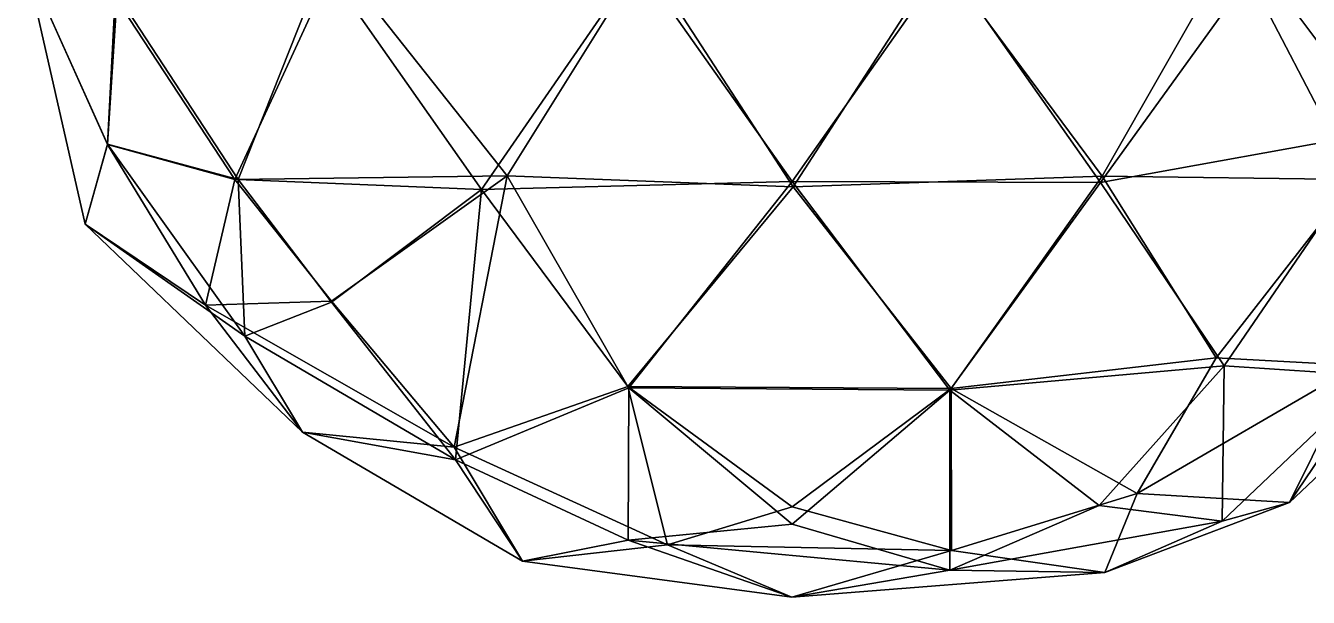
# Model space of a CAD drawing. Extents: x 290034 to 295698, y 4553723 to 4561693.
# Drawn here: x 292780.5 to 292885.8, y 4558124.3 to 4558171.2 of the extents above; entities that cross this region are included whole.
import ezdxf

# ---------------------------------------------------------------- set-up
doc = ezdxf.new("R2010")
doc.units = 0
doc.layers.add('Au_ppm_Pref_-_0_2', color=7, linetype='CONTINUOUS')

msp = doc.modelspace()

# ---------------------------------------------------------------- linework, layer by layer
at = {"layer": 'Au_ppm_Pref_-_0_2'}
for points in [[(292879.69, 4558177.73, 1799.78), (292855.67, 4558176.7, 1797.78), (292868.9, 4558158.83, 1799.59)], [(292879.69, 4558177.73, 1799.78), (292868.9, 4558158.83, 1799.59), (292889.68, 4558158.57, 1801.58)], [(292879.69, 4558177.73, 1799.78), (292889.68, 4558158.57, 1801.58), (292898.68, 4558173.48, 1803.79)], [(292788.04, 4558173.76, 1819.09), (292787.27, 4558161.47, 1816.48), (292780.54, 4558176.37, 1811.49)], [(292787.27, 4558161.47, 1816.48), (292785.43, 4558154.91, 1811.49), (292780.54, 4558176.37, 1811.49)], [(292780.54, 4558176.37, 1811.49), (292785.43, 4558154.91, 1811.49), (292787.25, 4558161.44, 1806.47)], [(292780.54, 4558176.37, 1811.49), (292787.25, 4558161.44, 1806.47), (292787.89, 4558173.54, 1803.76)], [(292806.02, 4558176.59, 1799.67), (292787.89, 4558173.54, 1803.76), (292797.7, 4558158.57, 1801.81)], [(292820.07, 4558158.86, 1799.78), (292806.02, 4558176.59, 1799.67), (292797.7, 4558158.57, 1801.81)], [(292830.8, 4558176.35, 1823.16), (292817.96, 4558157.75, 1822.63), (292804.99, 4558176.22, 1822.47)], [(292806.02, 4558176.59, 1799.67), (292820.07, 4558158.86, 1799.78), (292831.27, 4558176.83, 1797.7)], [(292843.45, 4558158.4, 1823.2), (292817.96, 4558157.75, 1822.63), (292830.8, 4558176.35, 1823.16)], [(292820.07, 4558158.86, 1799.78), (292843.53, 4558157.96, 1799.12), (292831.27, 4558176.83, 1797.7)], [(292856.1, 4558176.35, 1823.12), (292843.45, 4558158.4, 1823.2), (292830.8, 4558176.35, 1823.16)], [(292843.53, 4558157.96, 1799.12), (292855.67, 4558176.7, 1797.78), (292831.27, 4558176.83, 1797.7)], [(292856.1, 4558176.35, 1823.12), (292868.75, 4558158.32, 1823.12), (292843.45, 4558158.4, 1823.2)], [(292843.53, 4558157.96, 1799.12), (292868.9, 4558158.83, 1799.59), (292855.67, 4558176.7, 1797.78)], [(292856.1, 4558176.35, 1823.12), (292881.75, 4558176.34, 1822.68), (292868.75, 4558158.32, 1823.12)], [(292868.75, 4558158.32, 1823.12), (292881.75, 4558176.34, 1822.68), (292892.09, 4558162.53, 1821.23)], [(292881.75, 4558176.34, 1822.68), (292902.2, 4558176.38, 1818.76), (292892.09, 4558162.53, 1821.23)], [(292804.99, 4558176.22, 1822.47), (292797.97, 4558158.57, 1821.06), (292788.04, 4558173.76, 1819.09)], [(292817.96, 4558157.75, 1822.63), (292797.97, 4558158.57, 1821.06), (292804.99, 4558176.22, 1822.47)], [(292787.25, 4558161.44, 1806.47), (292797.7, 4558158.57, 1801.81), (292787.89, 4558173.54, 1803.76)], [(292788.04, 4558173.76, 1819.09), (292797.97, 4558158.57, 1821.06), (292787.27, 4558161.47, 1816.48)], [(292868.75, 4558158.32, 1823.12), (292892.09, 4558162.53, 1821.23), (292878.91, 4558143.29, 1821.42)], [(292891.3, 4558142.46, 1816.72), (292878.91, 4558143.29, 1821.42), (292892.09, 4558162.53, 1821.23)], [(292798.53, 4558145.71, 1816.45), (292785.43, 4558154.91, 1811.49), (292787.27, 4558161.47, 1816.48)], [(292795.3, 4558148.27, 1807), (292787.25, 4558161.44, 1806.47), (292785.43, 4558154.91, 1811.49)], [(292787.25, 4558161.44, 1806.47), (292795.3, 4558148.27, 1807), (292797.7, 4558158.57, 1801.81)], [(292798.53, 4558145.71, 1816.45), (292787.27, 4558161.47, 1816.48), (292797.97, 4558158.57, 1821.06)], [(292795.3, 4558148.27, 1807), (292805.65, 4558148.6, 1802.23), (292797.7, 4558158.57, 1801.81)], [(292820.07, 4558158.86, 1799.78), (292797.7, 4558158.57, 1801.81), (292805.65, 4558148.6, 1802.23)], [(292817.96, 4558157.75, 1822.63), (292805.65, 4558148.5, 1820.79), (292797.97, 4558158.57, 1821.06)], [(292798.53, 4558145.71, 1816.45), (292797.97, 4558158.57, 1821.06), (292805.65, 4558148.5, 1820.79)], [(292820.07, 4558158.86, 1799.78), (292805.65, 4558148.6, 1802.23), (292815.7, 4558136.6, 1805.34)], [(292820.07, 4558158.86, 1799.78), (292815.7, 4558136.6, 1805.34), (292829.97, 4558141.59, 1801.42)], [(292843.45, 4558158.4, 1823.2), (292830.05, 4558141.49, 1821.78), (292817.96, 4558157.75, 1822.63)], [(292829.97, 4558141.59, 1801.42), (292843.53, 4558157.96, 1799.12), (292820.07, 4558158.86, 1799.78)], [(292843.45, 4558158.4, 1823.2), (292856.41, 4558141.28, 1822.27), (292830.05, 4558141.49, 1821.78)], [(292856.41, 4558141.28, 1822.27), (292843.45, 4558158.4, 1823.2), (292868.75, 4558158.32, 1823.12)], [(292843.53, 4558157.96, 1799.12), (292856.5, 4558141.42, 1800.99), (292868.9, 4558158.83, 1799.59)], [(292856.5, 4558141.42, 1800.99), (292878.27, 4558143.95, 1802.08), (292868.9, 4558158.83, 1799.59)], [(292889.68, 4558158.57, 1801.58), (292868.9, 4558158.83, 1799.59), (292878.27, 4558143.95, 1802.08)], [(292889.85, 4558143.3, 1806.55), (292889.68, 4558158.57, 1801.58), (292878.27, 4558143.95, 1802.08)], [(292817.96, 4558157.75, 1822.63), (292815.81, 4558135.58, 1817.81), (292805.65, 4558148.5, 1820.79)], [(292817.96, 4558157.75, 1822.63), (292830.05, 4558141.49, 1821.78), (292815.81, 4558135.58, 1817.81)], [(292856.5, 4558141.42, 1800.99), (292843.53, 4558157.96, 1799.12), (292829.97, 4558141.59, 1801.42)], [(292868.75, 4558158.32, 1823.12), (292878.91, 4558143.29, 1821.42), (292856.41, 4558141.28, 1822.27)], [(292795.3, 4558148.27, 1807), (292785.43, 4558154.91, 1811.49), (292803.25, 4558137.84, 1811.49)], [(292798.53, 4558145.71, 1816.45), (292803.25, 4558137.84, 1811.49), (292785.43, 4558154.91, 1811.49)], [(292795.3, 4558148.27, 1807), (292815.7, 4558136.6, 1805.34), (292805.65, 4558148.6, 1802.23)], [(292815.7, 4558136.6, 1805.34), (292795.3, 4558148.27, 1807), (292803.25, 4558137.84, 1811.49)], [(292805.65, 4558148.5, 1820.79), (292815.81, 4558135.58, 1817.81), (292798.53, 4558145.71, 1816.45)], [(292815.81, 4558135.58, 1817.81), (292803.25, 4558137.84, 1811.49), (292798.53, 4558145.71, 1816.45)], [(292897.72, 4558144.77, 1811.49), (292884.28, 4558132.08, 1810.03), (292891.3, 4558142.46, 1816.72)], [(292884.28, 4558132.08, 1810.03), (292897.72, 4558144.77, 1811.49), (292889.85, 4558143.3, 1806.55)], [(292856.5, 4558141.42, 1800.99), (292871.76, 4558132.8, 1804.37), (292878.27, 4558143.95, 1802.08)], [(292871.76, 4558132.8, 1804.37), (292889.85, 4558143.3, 1806.55), (292878.27, 4558143.95, 1802.08)], [(292868.65, 4558131.84, 1820.4), (292856.41, 4558141.28, 1822.27), (292878.91, 4558143.29, 1821.42)], [(292878.74, 4558130.53, 1816.08), (292868.65, 4558131.84, 1820.4), (292878.91, 4558143.29, 1821.42)], [(292889.85, 4558143.3, 1806.55), (292871.76, 4558132.8, 1804.37), (292884.28, 4558132.08, 1810.03)], [(292891.3, 4558142.46, 1816.72), (292878.74, 4558130.53, 1816.08), (292878.91, 4558143.29, 1821.42)], [(292815.7, 4558136.6, 1805.34), (292833.21, 4558128.59, 1806.33), (292829.97, 4558141.59, 1801.42)], [(292833.21, 4558128.59, 1806.33), (292843.45, 4558131.73, 1802.55), (292829.97, 4558141.59, 1801.42)], [(292829.97, 4558141.59, 1801.42), (292843.45, 4558131.73, 1802.55), (292856.5, 4558141.42, 1800.99)], [(292878.74, 4558130.53, 1816.08), (292891.3, 4558142.46, 1816.72), (292884.28, 4558132.08, 1810.03)], [(292830, 4558128.98, 1816.98), (292815.81, 4558135.58, 1817.81), (292830.05, 4558141.49, 1821.78)], [(292830, 4558128.98, 1816.98), (292830.05, 4558141.49, 1821.78), (292843.45, 4558130.29, 1820.92)], [(292843.45, 4558130.29, 1820.92), (292830.05, 4558141.49, 1821.78), (292856.41, 4558141.28, 1822.27)], [(292856.5, 4558141.42, 1800.99), (292843.45, 4558131.73, 1802.55), (292856.54, 4558128.13, 1805.91)], [(292856.41, 4558126.53, 1817.17), (292843.45, 4558130.29, 1820.92), (292856.41, 4558141.28, 1822.27)], [(292856.41, 4558126.53, 1817.17), (292856.41, 4558141.28, 1822.27), (292868.65, 4558131.84, 1820.4)], [(292856.5, 4558141.42, 1800.99), (292856.54, 4558128.13, 1805.91), (292871.76, 4558132.8, 1804.37)], [(292815.7, 4558136.6, 1805.34), (292803.25, 4558137.84, 1811.49), (292821.32, 4558127.27, 1811.49)], [(292821.32, 4558127.27, 1811.49), (292803.25, 4558137.84, 1811.49), (292815.81, 4558135.58, 1817.81)], [(292833.21, 4558128.59, 1806.33), (292815.7, 4558136.6, 1805.34), (292821.32, 4558127.27, 1811.49)], [(292830, 4558128.98, 1816.98), (292821.32, 4558127.27, 1811.49), (292815.81, 4558135.58, 1817.81)], [(292856.54, 4558128.13, 1805.91), (292869.11, 4558126.34, 1811.44), (292871.76, 4558132.8, 1804.37)], [(292884.28, 4558132.08, 1810.03), (292871.76, 4558132.8, 1804.37), (292869.11, 4558126.34, 1811.44)], [(292833.21, 4558128.59, 1806.33), (292856.54, 4558128.13, 1805.91), (292843.45, 4558131.73, 1802.55)], [(292878.74, 4558130.53, 1816.08), (292856.41, 4558126.53, 1817.17), (292868.65, 4558131.84, 1820.4)], [(292869.11, 4558126.34, 1811.44), (292878.74, 4558130.53, 1816.08), (292884.28, 4558132.08, 1810.03)], [(292830, 4558128.98, 1816.98), (292843.45, 4558130.29, 1820.92), (292856.41, 4558126.53, 1817.17)], [(292856.41, 4558126.53, 1817.17), (292878.74, 4558130.53, 1816.08), (292869.11, 4558126.34, 1811.44)], [(292830, 4558128.98, 1816.98), (292843.43, 4558124.3, 1811.47), (292821.32, 4558127.27, 1811.49)], [(292830, 4558128.98, 1816.98), (292856.41, 4558126.53, 1817.17), (292843.43, 4558124.3, 1811.47)], [(292833.21, 4558128.59, 1806.33), (292821.32, 4558127.27, 1811.49), (292843.43, 4558124.3, 1811.47)], [(292833.21, 4558128.59, 1806.33), (292843.43, 4558124.3, 1811.47), (292856.54, 4558128.13, 1805.91)], [(292856.54, 4558128.13, 1805.91), (292843.43, 4558124.3, 1811.47), (292869.11, 4558126.34, 1811.44)], [(292843.43, 4558124.3, 1811.47), (292856.41, 4558126.53, 1817.17), (292869.11, 4558126.34, 1811.44)]]:
    msp.add_3dface(points, dxfattribs=at)

doc.saveas('drawing.dxf')
